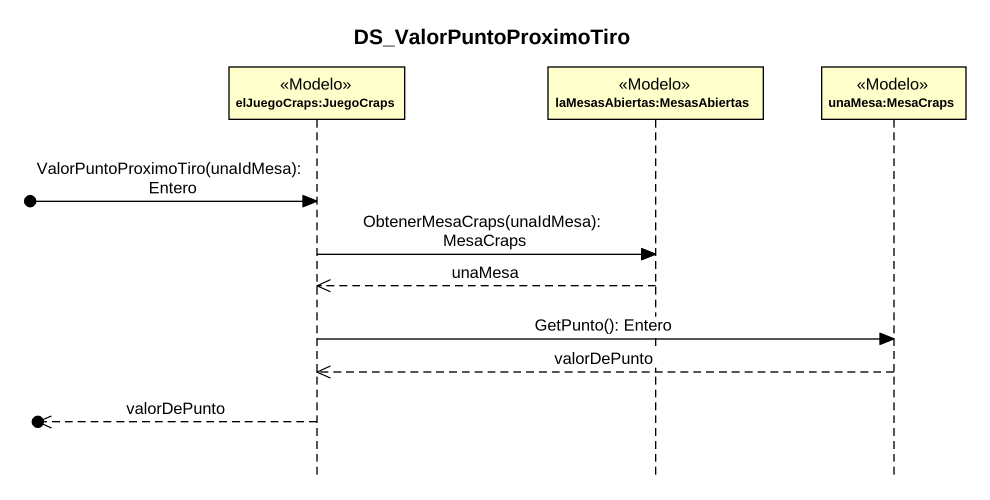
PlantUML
@startuml
title DS_ValorPuntoProximoTiro
hide footbox
participant "elJuegoCraps:JuegoCraps" as elJuegoCraps_JuegoCraps <<Modelo>>
participant "laMesasAbiertas:MesasAbiertas" as laMesasAbiertas <<Modelo>>
participant "unaMesa:MesaCraps" as unaMesa_MesaCraps <<Modelo>>

[o-> elJuegoCraps_JuegoCraps : ValorPuntoProximoTiro(unaIdMesa): Entero
elJuegoCraps_JuegoCraps -> laMesasAbiertas : ObtenerMesaCraps(unaIdMesa): MesaCraps
laMesasAbiertas -->> elJuegoCraps_JuegoCraps : unaMesa
elJuegoCraps_JuegoCraps -> unaMesa_MesaCraps : GetPunto(): Entero
unaMesa_MesaCraps -->> elJuegoCraps_JuegoCraps : valorDePunto
[o<<-- elJuegoCraps_JuegoCraps : valorDePunto
@enduml
